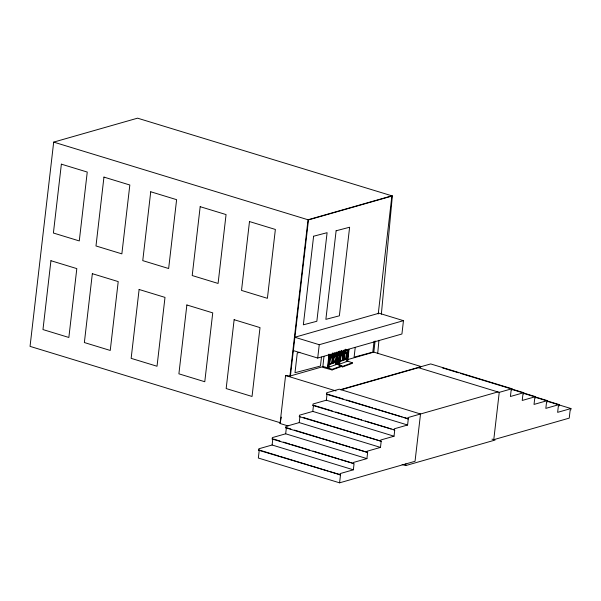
<?xml version="1.0" encoding="UTF-8"?>
<svg xmlns="http://www.w3.org/2000/svg" width="601" height="601" viewBox="0 0 601 601"><rect width="100%" height="100%" fill="white"/><g stroke="black" fill="none" stroke-linecap="round" stroke-linejoin="round"><path stroke-width="0.9" d="M377.721 353.32L378.938 340.286M381.357 314.21L392.355 195.956L137.561 118.172L53.684 142.114L30.05 346.371L280.494 422.834M323.969 356.423L322.797 367.376L332.045 369.938L341.601 366.415L341.668 365.829L337.078 364.198L327.522 367.722L322.895 366.445M328.995 354.064L327.522 367.722L332.113 369.352L341.668 365.829M327.943 367.572L329.34 354.605M330.392 354.29L329.01 367.173L327.778 366.835M331.94 356.776L332.037 355.852L334.81 354.838L334.937 355.822L331.94 356.776L334.937 355.822M332.173 356.836L332.27 355.92L335.035 354.898M331.677 363.252L332.27 357.715L330.362 358.421L329.761 363.958L331.677 363.252L329.739 363.86M330.685 355.356L332.601 354.65L332.789 352.915M333.164 353.223L332.969 355.003L332.045 354.748M332.045 369.938L332.113 369.352M333.104 363.214L333.81 356.656L332.992 356.431L334.186 357.009L336.094 356.303L335.749 355.409L336.575 355.634L329.987 358.068M334.036 354.613L334.224 352.832M334.186 357.009L333.585 362.546L335.501 361.84L336.094 356.303M334.704 355.754L334.81 354.838M335.118 360.3L334.945 361.937L335.869 362.193L329.28 364.627M332.871 362.704L335.05 361.967L335.223 360.33M335.591 364.747L336.981 351.863M336.65 364.356L337.95 352.314M337.078 364.198L338.453 351.45M339.663 351.022L338.19 364.679L342.78 366.31L352.336 362.786L352.276 363.372L342.72 366.895L341.037 366.43M339.67 364.131L341.15 350.375M340.429 360.916L341.022 355.379L342.938 354.673L342.593 353.779M341.353 352.314L341.541 350.601M342.224 356.205L342.487 353.749L343.419 354.004L342.713 360.562L341.781 360.307L339.715 361.066M342.239 357.054L342.75 352.795L345.748 351.84L345.643 352.757L342.878 353.779L342.983 352.862L345.748 351.84M339.813 361.096L342.337 360.209L342.938 354.673M343.825 350.18L343.637 351.961L342.713 351.705L340.639 352.471M342.72 366.895L342.78 366.31M343.772 360.172L344.478 353.613M344.696 351.57L344.891 349.782M344.253 359.503L344.846 353.966L346.762 353.26L346.416 352.366M345.177 350.901L345.365 349.166M342.653 353.719L345.417 352.697L345.515 351.773M346.063 355.642L345.71 358.925L346.161 358.797L346.762 353.26M346.259 361.704L347.461 350.548L345.613 350.037M347.325 361.314L348.618 349.271M335.426 364.011L338.19 364.679L347.746 361.156L349.023 349.316M278.909 456.039L259.264 450.044L258.34 458.03L339.588 482.828L340.512 474.85L258.633 450.224L258.791 448.804L272.11 445.003L353.358 469.809L354.072 463.649L272.185 439.023L272.351 437.603L285.67 433.802L366.918 458.608L367.632 452.448L351.555 447.542M272.11 445.003L272.824 438.843L272.185 439.023M287.999 425.921L280.043 423.487L285.588 375.542L289.937 376.068L323.308 366.542M289.937 376.068L308.02 219.763L391.897 195.821L378.232 313.977M290.351 376.594L308.478 219.906L392.355 195.956M367.632 452.448L285.745 427.822L285.911 426.402L299.23 422.601L380.478 447.407L381.192 441.247L362.441 435.522M285.67 433.802L286.384 427.642L290.846 429.001M381.192 441.247L299.306 416.621L299.471 415.201L312.79 411.4L394.038 436.206L394.744 430.046L312.866 405.42L313.031 404L326.343 400.198L407.591 425.005L408.304 418.844L403.842 417.477M299.23 422.601L299.944 416.44L299.306 416.621M317.704 358.046L319.251 344.711L403.466 320.671L401.926 333.998L317.704 358.046L293.28 350.586M312.79 411.4L313.497 405.239L312.866 405.42M321.482 357.069L320.446 366.047L294.993 372.718L297.277 352.975L299.907 352.284M408.304 418.844L326.426 394.218L326.591 392.799L339.272 389.178L420.52 413.984L415.043 461.29L339.588 482.828M326.343 400.198L327.057 394.038L343.126 398.944M339.881 475.03L340.046 473.611L353.358 469.809M355.236 347.393L354.102 357.174L372.808 352.118L374.047 341.443M353.433 463.829L353.598 462.409L366.918 458.608M347.656 359.593L373.814 352.126L375.107 340.962M366.993 452.628L367.158 451.208L380.478 447.407M380.553 441.427L380.718 440.007L394.038 436.206M394.113 430.226L394.279 428.806L407.591 425.005M407.673 419.025L407.839 417.605L497.989 391.912M402.099 464.498L405.667 465.587L405.878 463.739M493.774 439.669L499.243 392.355L511.924 388.734L511.767 390.154L511.128 390.342L510.414 396.495L523.734 392.693L523.569 394.121L522.93 394.301L522.224 400.461L535.536 396.66L535.371 398.08L534.74 398.26L534.026 404.42L547.338 400.619L547.173 402.039L546.542 402.219L545.828 408.38L559.148 404.578L558.983 406.006L558.344 406.186L557.638 412.346L570.95 408.545L570.785 409.965L570.154 410.145L569.23 418.131L493.774 439.669L491.986 439.121M280.043 423.487L281.373 417.109M337.026 354.387C337.266 354.214 338.273 354.936 337.138 354.169M337.341 354.567L337.537 354.177M338.926 355.349C339.189 353.245 339.392 355.95 339.482 354.62C340.279 356.348 335.493 354.019 338.851 354.755M340.835 354.8C345.094 354.395 339.798 354.32 340.369 353.869C340.827 355.83 343.306 353.951 342.465 355.026M340.091 354.252C341.368 353.373 340.684 355.296 340.369 353.869M341.323 353.824L341.345 354.89L342.172 355.101M341.984 355.116L342.465 354.147M337.101 354.545L338.078 354.072L339.415 354.387M340.151 354.305L340.587 353.944M341.233 354.65L341.796 353.981L342.593 354.267M341.909 354.86L340.707 354.68M329.972 355.514L332.601 354.65M333.795 354.102L336.425 353.245L334.509 353.944M344.463 351.059L346.537 350.293M340.744 352.502L343.269 351.608L342.81 351.735M344.568 351.089L347.093 350.195L346.634 350.323M340.872 352.982L347.461 350.548M340.654 355.026L347.243 352.592M343.539 359.661L344.921 359.15M343.637 359.691L346.161 358.797M339.948 361.584L346.537 359.15L345.605 358.895M340.482 389.651L421.218 366.602L373.814 352.126M340.917 389.816L420.354 367.143M326.426 394.218L327.057 394.038M285.745 427.822L286.384 427.642M258.633 450.224L259.264 450.044M405.667 465.587L495.036 440.075M335.05 361.967L335.501 361.84M341.886 360.337L342.337 360.209M340.759 353.959L340.286 353.869M337.702 354.199L337.236 354.109M337.785 355.041L339.407 355.266M339.122 355.341L337.657 354.913M341.345 354.89L341.856 354.996M338.295 355.123C340.399 354.658 337.304 353.876 338.799 355.229M341.128 353.831L342.277 354.154M338.078 354.072L339.535 354.507M341.451 353.944L342.615 354.485M339.084 354.342L338.273 354.064M341.826 354.778L340.241 354.305M338.776 355.011L337.041 354.492M340.925 353.974L342.067 354.29M337.875 354.207L339.017 354.53M340.429 353.921L340.82 354.019M341.473 354.169L342.164 354.342M337.379 354.154L337.762 354.252M338.423 354.402L339.565 354.718M340.189 353.929L340.564 354.027M340.444 354.019L340.827 354.124M337.386 354.259L337.777 354.357M342.082 354.62L342.54 354.74M339.482 354.981L338.348 354.665M334.945 353.08L336.793 353.598L330.212 356.025L329.386 355.8M331.925 356.821L332.751 357.047L332.045 363.605L331.121 363.35M340.406 354.139L341.909 354.522M340.331 354.244L340.714 354.357M337.281 354.477L337.664 354.59M53.684 142.114L308.478 219.906M403.466 320.671L379.043 313.211L294.821 337.251L319.251 344.711M511.924 388.734L430.677 363.928L417.995 367.549L499.243 392.355M442.486 367.895L458.555 372.8M460.343 373.341L523.734 392.693M511.428 389.298L535.536 396.66M524.125 393.535L547.338 400.619M535.04 397.223L559.148 404.578M547.736 401.453L570.95 408.545M285.588 375.542L335.997 390.928M346.702 400.033L372.59 407.936M374.378 408.485L402.054 416.936M314.391 405.51L332.248 410.964M335.824 412.053L342.067 413.961M343.855 414.502L361.712 419.956M365.28 421.046L391.176 428.956M303.513 417.53L331.189 425.981M332.977 426.522L360.653 434.974M294.415 430.091L320.31 438.001M322.098 438.542L349.774 446.994M273.718 439.113L279.968 441.021M283.537 442.111L289.787 444.019M291.575 444.567L309.432 450.021M313.001 451.111L338.889 459.014M340.677 459.562L353.178 463.379M280.69 456.587L308.373 465.039M310.154 465.58L328.011 471.034M329.799 471.575L340.512 474.85M347.746 361.156L352.336 362.786M340.008 351.562L338.611 364.522L340.008 351.555M61.37 164.163L53.399 233.023L79.279 240.926L87.25 172.059L61.37 164.163M50.935 260.706L42.971 329.573L68.852 337.469L76.815 268.609L50.935 260.706M92.336 273.688L84.365 342.547L110.246 350.451L118.217 281.591L92.336 273.688M103.95 177.1L95.987 245.959L121.86 253.862L129.831 185.003L103.95 177.1M139.116 289.487L131.146 358.354L157.026 366.249L164.997 297.39L139.116 289.487M150.731 191.764L142.76 260.631L168.641 268.527L176.611 199.667L150.731 191.764M186.866 304.97L178.895 373.83L204.776 381.733L212.739 312.873L186.866 304.97M200.178 206.684L192.207 275.543L218.088 283.447L226.059 214.58L200.178 206.684M234.135 319.702L226.164 388.562L252.044 396.465L260.015 327.605L234.135 319.702M249.49 221.559L241.519 290.418L267.4 298.321L275.371 229.454L249.49 221.559M313.602 236.223L303.347 324.81L316.847 321.272L327.094 232.685L313.602 236.223M336.117 230.776L325.87 319.356L339.37 315.818L349.617 227.238L336.117 230.776"/></g></svg>
